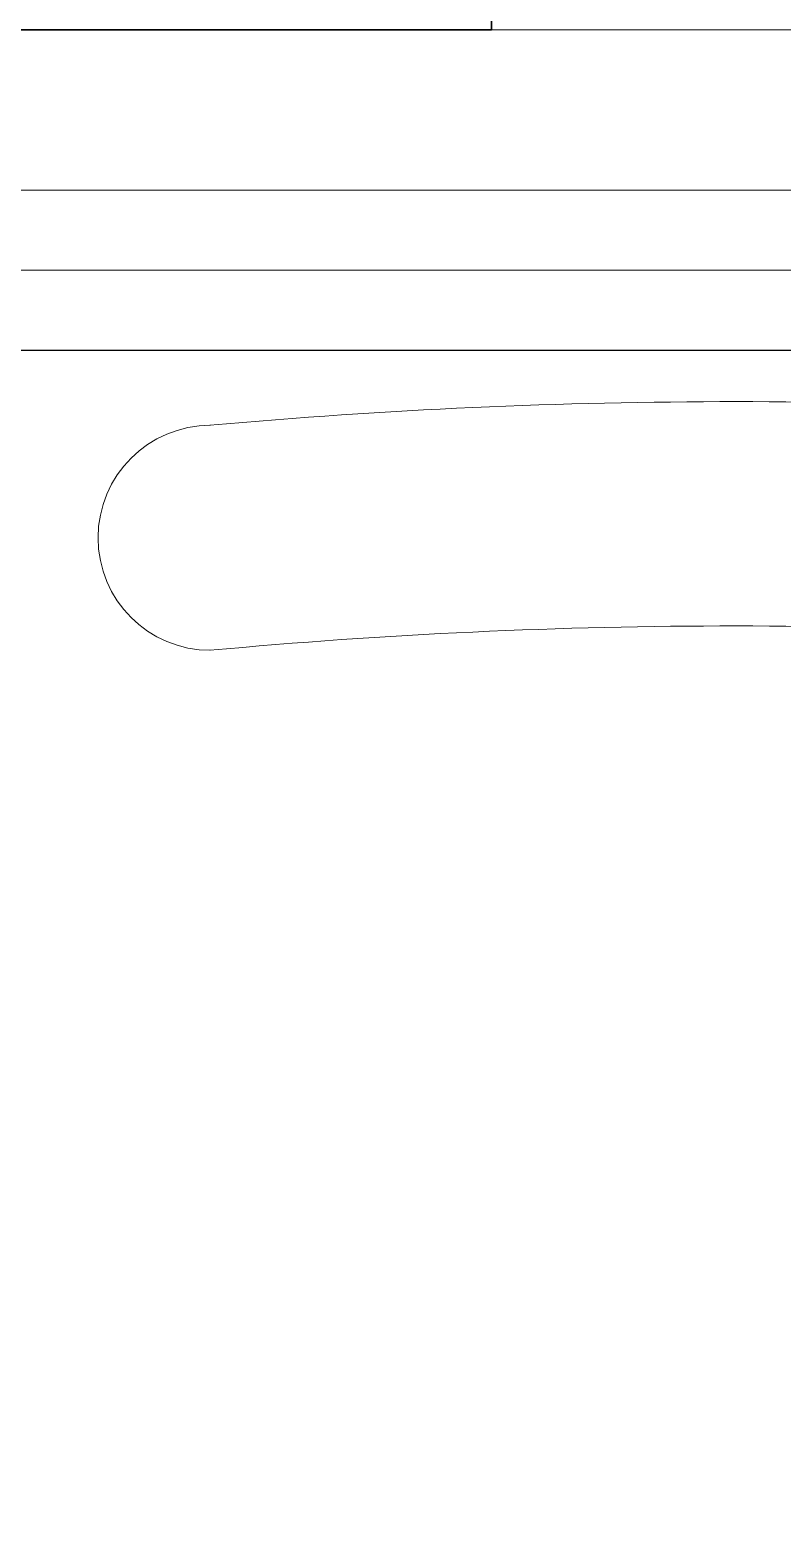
# Model space of a CAD drawing. Extents: x -12260 to 57327, y -29287 to 19916.
# Drawn here: x 26597.9 to 26832.7, y -3175.4 to -2710 of the extents above; entities that cross this region are included whole.
import ezdxf
from ezdxf.enums import TextEntityAlignment as Align

# ---------------------------------------------------------------- set-up
doc = ezdxf.new("R2010")
doc.units = 0
doc.header["$LTSCALE"] = 0.25
doc.linetypes.add('DASHDOT', pattern=[25.4, 12.7, -6.35, 0, -6.35])
for name, color, linetype, lineweight in [('01-First Floor-FUR$0$Aluminum', 251, 'Continuous', 5), ('01-First Floor-FUR$0$LOADING', 253, 'Continuous', 5), ('01-First Floor-FUR$0$Walls', 251, 'Continuous', 5), ('E-LITE-CLNG-CNDT', 6, 'DASHDOT', 35), ('E-LITE-EXIT-NUMB', 6, 'Continuous', 25), ('E-POWR-WALL', 4, 'Continuous', 35)]:
    doc.layers.add(name, color=color, linetype=linetype, lineweight=lineweight)
doc.layers.add('01-First Floor-FUR$0$FALSE CEILING', color=251, linetype='Continuous')
doc.styles.add('DC_SIMPLEX', font='SIMPLEX.shx', dxfattribs={"width": 0.7})

# ---------------------------------------------------------------- blocks, each defined once
blk = doc.blocks.new('01-First Floor-FUR$0$GF21018-P')
at = {"color": 0}
for centre, radius, start, end in [((0, 1.84674), 1.77674, 264.69456, 275.30527), ((0.16409, 0.0425), 0.03511, 270, 90), ((0, 1.83136), 1.83136, 264.85322, 275.14698)]:
    blk.add_arc(centre, radius, start, end, dxfattribs=at)
blk = doc.blocks.new('01-First Floor-FUR$0$A$C37be4daf')
at = {"layer": '01-First Floor-FUR$0$Aluminum'}
for p, q in [((1416.01, 598.24), (216.01, 598.24)), ((291.01, 573.24), (1341.01, 573.24)), ((1391.01, 548.24), (241.01, 548.24)), ((1416.01, 498.24), (216.01, 498.24))]:
    blk.add_line(p, q, dxfattribs=at)
blk = doc.blocks.new('01-First Floor-FUR')
at = {"layer": '01-First Floor-FUR$0$FALSE CEILING'}
blk.add_lwpolyline([(29376, -6810), (25876, -6810), (25876, -2810), (29376, -2810)], close=True, dxfattribs=at)
at = {"layer": '01-First Floor-FUR$0$Walls'}
blk.add_line((29376, -2810), (25876, -2810), dxfattribs=at)
at = {"rotation": 180}
blk.add_blockref('01-First Floor-FUR$0$A$C37be4daf', (27481.38, -2211.76), dxfattribs=at)
at = {"layer": '01-First Floor-FUR$0$LOADING', "extrusion": (2.24021e-05, 7.77426e-06, 1), "xscale": 1000, "yscale": 1000, "zscale": 1000, "rotation": 179.9985892349693}
blk.add_blockref('01-First Floor-FUR$0$GF21018-P', (26818.37, -2826.03, 0.46), dxfattribs=at)
blk = doc.blocks.new('*U34')
blk.add_line((1.75, -0.0003), (3.25, -0.0005))
blk.add_lwpolyline([(-0.0003, -1.75, 1), (0.0003, 1.75)], format="xyb", close=True)
at = {"layer": 'Defpoints'}
for p, q in [((2.4753, 2.4745), (0, 0)), ((0.7586, 2.4748), (0.7578, -2.475)), ((2.4745, -2.4753), (0, 0))]:
    blk.add_line(p, q, dxfattribs=at)
at = {"layer": 'E-LITE-EXIT-NUMB', "style": 'DC_SIMPLEX', "width": 0.7, "flags": 8}
blk.add_attdef('TYPE', text='', height=2, rotation=360, dxfattribs=at).set_placement((-2.682, 5.2383), align=Align.RIGHT)
blk.add_attdef('CIRCUIT', (2.682, 5.2383), '', height=2, rotation=360, dxfattribs=at)

msp = doc.modelspace()

# ---------------------------------------------------------------- block references
at = {"layer": 'E-LITE-CLNG-CNDT'}
msp.add_blockref('01-First Floor-FUR', (0, 0), dxfattribs=at)
at = {"layer": 'E-POWR-WALL', "xscale": 100, "yscale": 100, "zscale": 100, "rotation": 90.00000000000001}
msp.add_blockref('*U34', (26566.94, -2710), dxfattribs=at)

doc.saveas('drawing.dxf')
